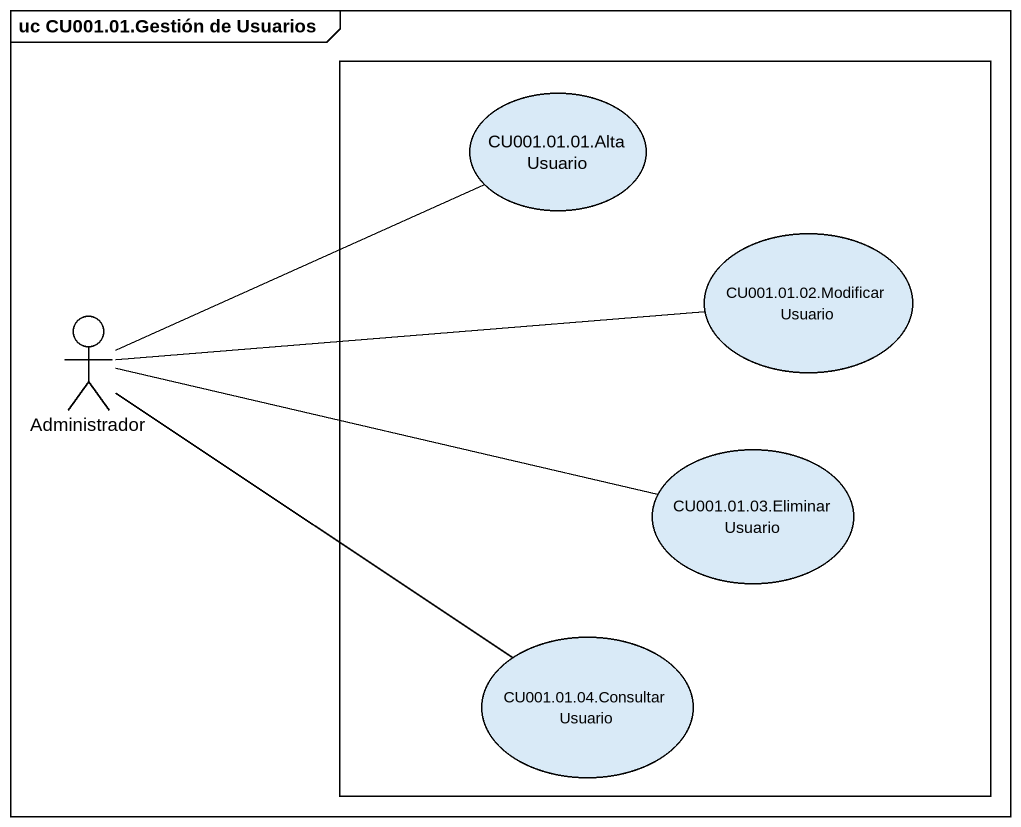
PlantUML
@startuml
mainframe uc CU001.01.Gestión de Usuarios
rectangle " " as rectangle1 {
  usecase "CU001.01.01.Alta Usuario" as CU001_01_01_Alta_Usuario
  usecase "CU001.01.02.Modificar Usuario" as CU001_01_02_Modificar
  usecase "CU001.01.03.Eliminar Usuario" as CU001_01_03_Eliminar_Usuario
  usecase "CU001.01.04.Consultar Usuario" as CU001_01_04_Consultar
}
actor Administrador
Administrador -right- CU001_01_01_Alta_Usuario
Administrador -right- CU001_01_02_Modificar
Administrador -right- CU001_01_03_Eliminar_Usuario
Administrador -- CU001_01_04_Consultar
@enduml
